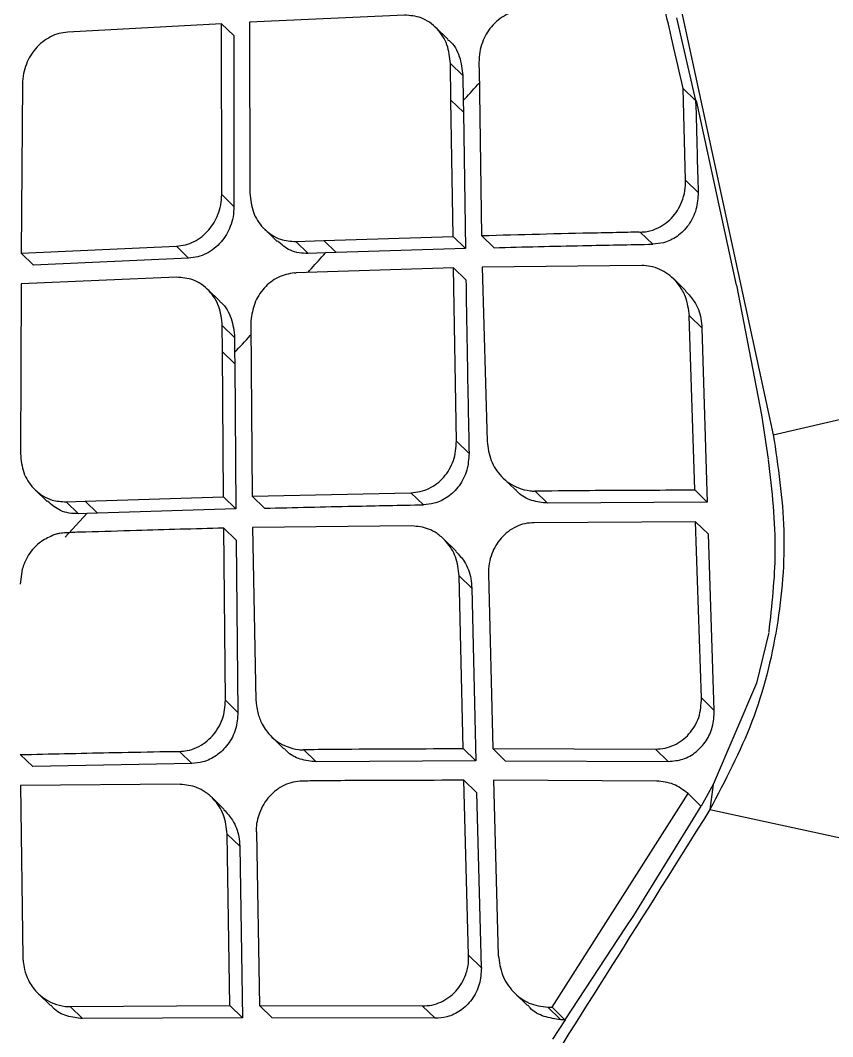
# Model space of a CAD drawing. Extents: x 400 to 501, y 484 to 634.
# Drawn here: x 490.975 to 491.811, y 518.776 to 519.821 of the extents above; entities that cross this region are included whole.
import ezdxf

# ---------------------------------------------------------------- set-up
doc = ezdxf.new("R2010")
doc.units = 0
doc.header["$MEASUREMENT"] = 0
doc.layers.add('DIM', color=3, linetype='Continuous')
doc.layers.add('GEOMETRY', color=3, linetype='Continuous', lineweight=25)

# ---------------------------------------------------------------- blocks, each defined once
blk = doc.blocks.new('2026 GRANDEE')
at = {"layer": 'GEOMETRY', "ltscale": 16}
for p, q in [((41.2028, -76.8819), (41.3248, -77.4455)), ((40.9456, -77.0139), (40.7862, -77.0212)), ((41.2254, -77.0167), (41.245, -77.1017)), ((40.7574, -77.0227), (40.5993, -77.0313)), ((40.7577, -77.1983), (40.7574, -77.0227)), ((40.7574, -77.0227), (40.77, -77.0349)), ((40.7862, -77.0212), (40.7867, -77.1971)), ((40.9902, -77.0387), (40.9775, -77.0263)), ((40.77, -77.0349), (40.7703, -77.2106)), ((40.9934, -77.1013), (40.993, -77.0637)), ((40.993, -77.0637), (41.0057, -77.0761)), ((41.0223, -77.0693), (41.0249, -77.2407)), ((41.0057, -77.0761), (41.006, -77.1018)), ((40.5528, -77.0847), (40.5515, -77.2588)), ((41.2346, -77.1836), (41.2321, -77.0892)), ((41.2321, -77.0892), (41.245, -77.1017)), ((40.9934, -77.1013), (41.0062, -77.1137)), ((40.9955, -77.2415), (40.9934, -77.1013)), ((41.006, -77.1018), (41.0062, -77.1137)), ((41.2454, -77.1016), (41.2868, -77.2915)), ((41.0062, -77.1137), (41.0082, -77.2539)), ((41.2346, -77.1836), (41.2476, -77.1962)), ((40.7577, -77.1983), (40.7703, -77.2106)), ((40.802, -77.2342), (40.8146, -77.2466)), ((41.2011, -77.2495), (41.1881, -77.237)), ((40.8339, -77.2468), (40.8627, -77.2457)), ((40.8339, -77.2468), (40.8466, -77.2591)), ((40.8627, -77.2457), (40.9955, -77.2415)), ((40.8755, -77.2581), (40.8628, -77.2457)), ((40.9955, -77.2415), (41.0082, -77.2539)), ((41.0249, -77.2407), (41.0377, -77.2531)), ((40.5515, -77.2588), (40.7111, -77.2516)), ((40.5515, -77.2588), (40.5641, -77.271)), ((40.7111, -77.2516), (40.7237, -77.2639)), ((40.8644, -77.2585), (40.8466, -77.2591)), ((40.8755, -77.2581), (40.8644, -77.2585)), ((41.0083, -77.2539), (40.8755, -77.2581)), ((40.7237, -77.2639), (40.5641, -77.271)), ((40.8325, -77.2789), (40.8342, -77.2789)), ((40.996, -77.2738), (40.8342, -77.2789)), ((40.9991, -77.4522), (40.996, -77.2738)), ((40.996, -77.2738), (41.0088, -77.2862)), ((41.1895, -77.2714), (41.0255, -77.273)), ((41.0255, -77.2731), (41.0305, -77.4522)), ((40.7112, -77.2835), (40.5514, -77.2904)), ((41.235, -77.2975), (41.2221, -77.2849)), ((40.5514, -77.2904), (40.5507, -77.4651)), ((40.7557, -77.3082), (40.743, -77.2959)), ((41.2869, -77.2917), (41.3128, -77.4251)), ((40.7876, -77.3282), (40.7875, -77.332)), ((40.7875, -77.332), (40.7889, -77.5087)), ((41.244, -77.5022), (41.2385, -77.3233)), ((41.2386, -77.3233), (41.2516, -77.3359)), ((40.7583, -77.3331), (40.771, -77.3454)), ((41.2515, -77.3359), (41.257, -77.5149)), ((40.7709, -77.3454), (40.771, -77.361)), ((40.7584, -77.3602), (40.7711, -77.3726)), ((40.7594, -77.5095), (40.7584, -77.3602)), ((40.771, -77.361), (40.7711, -77.3725)), ((40.7711, -77.3725), (40.7721, -77.5219)), ((41.3128, -77.4251), (41.3196, -77.4707)), ((40.9991, -77.4522), (41.012, -77.4647)), ((41.0467, -77.4898), (41.0596, -77.5023)), ((40.5657, -77.5021), (40.5783, -77.5143)), ((40.6173, -77.5139), (40.7594, -77.5095)), ((40.7594, -77.5095), (40.7721, -77.5219)), ((40.7889, -77.5087), (40.9522, -77.5052)), ((40.7889, -77.5087), (40.8017, -77.5211)), ((40.9522, -77.5052), (40.9651, -77.5177)), ((41.0797, -77.5033), (41.0927, -77.5159)), ((41.257, -77.5149), (41.244, -77.5022)), ((40.5976, -77.5145), (40.6173, -77.5139)), ((40.5976, -77.5145), (40.6103, -77.5268)), ((40.6173, -77.5139), (40.63, -77.5262)), ((41.257, -77.5149), (41.0927, -77.5159)), ((40.5966, -77.5509), (40.6191, -77.5265)), ((40.6191, -77.5265), (40.6103, -77.5268)), ((40.63, -77.5262), (40.6192, -77.5265)), ((40.7722, -77.5219), (40.63, -77.5262)), ((40.9533, -77.5393), (40.7892, -77.5409)), ((40.7892, -77.5409), (40.7929, -77.7187)), ((41.245, -77.5351), (41.0789, -77.536)), ((41.245, -77.5351), (41.2581, -77.5478)), ((41.2511, -77.7163), (41.245, -77.5351)), ((40.7597, -77.5416), (40.7724, -77.554)), ((40.7615, -77.7187), (40.7597, -77.5416)), ((41.2642, -77.7291), (41.2581, -77.5478)), ((40.7724, -77.554), (40.7743, -77.7312)), ((40.9986, -77.5652), (40.9857, -77.5527)), ((40.5526, -77.5838), (40.5505, -77.5991)), ((41.002, -77.5908), (41.0149, -77.6034)), ((41.006, -77.7684), (41.002, -77.5908)), ((41.0319, -77.5888), (41.0363, -77.7684)), ((41.0149, -77.6034), (41.019, -77.781)), ((41.3201, -77.6489), (41.3075, -77.7011)), ((41.3075, -77.7011), (41.2629, -77.8054)), ((40.7615, -77.7187), (40.7743, -77.7312)), ((41.2511, -77.7163), (41.2642, -77.7291)), ((40.8089, -77.7561), (40.8217, -77.7686)), ((40.7142, -77.7713), (40.727, -77.7837)), ((40.8418, -77.7695), (40.8547, -77.782)), ((41.019, -77.781), (41.006, -77.7684)), ((41.0363, -77.7684), (41.2038, -77.7689)), ((41.0363, -77.7684), (41.0493, -77.781)), ((41.2038, -77.7689), (41.2169, -77.7816)), ((40.5506, -77.7746), (40.5634, -77.7869)), ((41.019, -77.781), (40.8547, -77.782)), ((41.0493, -77.781), (41.2169, -77.7816)), ((40.727, -77.7837), (40.5634, -77.787)), ((41.0068, -77.801), (41.0198, -77.8137)), ((41.0116, -77.981), (41.0068, -77.801)), ((41.0371, -77.801), (41.0421, -77.9812)), ((41.2049, -77.8018), (41.0371, -77.801)), ((40.715, -77.8051), (40.5507, -77.8065)), ((40.5507, -77.8065), (40.5532, -77.9832)), ((41.2629, -77.8054), (41.2506, -77.8277)), ((41.2629, -77.8054), (41.2596, -77.8312)), ((40.7602, -77.831), (40.7474, -77.8185)), ((41.0198, -77.8137), (41.0246, -77.9937)), ((41.0974, -78.0345), (41.2372, -77.8147)), ((41.2504, -77.8275), (41.2372, -77.8147)), ((41.2504, -77.8276), (41.181, -77.9401)), ((41.2596, -77.8312), (42.0109, -77.9934)), ((40.7933, -77.8544), (40.7965, -78.0327)), ((40.7633, -77.8564), (40.7762, -77.8689)), ((40.7662, -78.0328), (40.7633, -77.8564)), ((40.7762, -77.8689), (40.7791, -78.0454)), ((41.181, -77.9401), (41.1726, -77.9529)), ((41.1726, -77.9529), (41.1106, -78.0473)), ((41.0116, -77.981), (41.0246, -77.9937)), ((40.5689, -78.0203), (40.5818, -78.0328)), ((41.0591, -78.02), (41.0722, -78.0328)), ((40.6018, -78.0337), (40.7662, -78.0328)), ((40.7791, -78.0453), (40.7662, -78.0328)), ((40.7965, -78.0327), (40.9639, -78.0332)), ((40.7965, -78.0327), (40.8094, -78.0453)), ((40.6018, -78.0337), (40.6146, -78.0462)), ((40.977, -78.0459), (40.9639, -78.0332)), ((41.093, -78.0345), (41.1062, -78.0472)), ((41.0974, -78.0345), (41.1105, -78.0473)), ((40.7791, -78.0454), (40.6147, -78.0462)), ((40.977, -78.0459), (40.8094, -78.0453)), ((41.1109, -78.0474), (41.0978, -78.0672))]:
    blk.add_line(p, q, dxfattribs=at)
at = {"layer": 'GEOMETRY', "ltscale": 16, "flags": 128}
for points in [[(41.0222, -77.0626), (41.0222, -77.0664), (41.0223, -77.0693)], [(41.3248, -77.4455), (41.6944, -77.36), (42.064, -77.2745)], [(41.093, -78.0345), (41.0955, -78.0345), (41.0974, -78.0345)]]:
    blk.add_lwpolyline(points, dxfattribs=at)
at = {"layer": 'GEOMETRY', "ltscale": 16}
for points, knots in [([(40.5836, -72.1034), (40.5994, -72.1044), (40.6308, -72.1063), (40.68, -72.1191), (40.7423, -72.1518), (40.8241, -72.2127), (40.9298, -72.3076), (41.0606, -72.4401), (41.2156, -72.6123), (41.3924, -72.8246), (41.588, -73.075), (41.8015, -73.3565), (42.0329, -73.6603), (42.2774, -73.9878), (42.5311, -74.339), (42.7902, -74.7142), (43.0516, -75.112), (43.2691, -75.4602), (43.4419, -75.7466), (43.5709, -75.9654), (43.6998, -76.1892), (43.8287, -76.419), (43.9574, -76.6559), (44.0875, -76.9028), (44.2133, -77.1675), (44.3099, -77.4231), (44.3697, -77.6639), (44.3954, -77.8771), (44.3913, -78.0855), (44.3611, -78.2804), (44.3121, -78.4593), (44.2313, -78.6749), (44.1092, -78.9216), (43.9445, -79.1993), (43.6585, -79.6454), (43.2369, -80.2568), (42.6553, -81.0115), (42.0393, -81.7352), (41.5994, -82.1882), (41.38, -82.4141)], [0, 0, 0, 0, 0.031039, 0.061601, 0.091778, 0.121954, 0.152218, 0.182857, 0.213954, 0.245578, 0.27773, 0.310089, 0.342593, 0.375047, 0.407501, 0.439858, 0.472034, 0.504142, 0.5201, 0.536029, 0.552136, 0.568411, 0.584894, 0.601816, 0.619559, 0.638386, 0.651468, 0.664615, 0.677315, 0.689231, 0.700376, 0.710977, 0.731034, 0.750302, 0.769653, 0.827369, 0.885239, 0.942777, 1, 1, 1, 1]), ([(41.2365, -82.2705), (41.4535, -82.0471), (41.8887, -81.5989), (42.4974, -80.8825), (43.0715, -80.1353), (43.4856, -79.5295), (43.7636, -79.0894), (43.9203, -78.8225), (44.0344, -78.5912), (44.1084, -78.3949), (44.1525, -78.2371), (44.1799, -78.0679), (44.185, -77.8877), (44.1645, -77.7014), (44.1109, -77.4723), (44.0154, -77.2126), (43.8845, -76.9282), (43.7499, -76.6564), (43.6161, -76.3923), (43.4819, -76.1363), (43.3469, -75.887), (43.1764, -75.5827), (42.9678, -75.229), (42.7207, -74.8375), (42.4727, -74.47), (42.2276, -74.1277), (41.9899, -73.8101), (41.7641, -73.517), (41.5559, -73.247), (41.3657, -73.0091), (41.1942, -72.8103), (41.0442, -72.6513), (40.9174, -72.5308), (40.8144, -72.4459), (40.7338, -72.393), (40.6717, -72.3661), (40.6219, -72.3576), (40.5904, -72.3573), (40.5745, -72.3572)], [0, 0, 0, 0, 0.058481, 0.117287, 0.176416, 0.235379, 0.255027, 0.274182, 0.293492, 0.303381, 0.313543, 0.324207, 0.335494, 0.347299, 0.359312, 0.37966, 0.399306, 0.418484, 0.437252, 0.455825, 0.474071, 0.492336, 0.524503, 0.556769, 0.589282, 0.621973, 0.654746, 0.687634, 0.720336, 0.752632, 0.784278, 0.815339, 0.845922, 0.876163, 0.906423, 0.93689, 0.968033, 1, 1, 1, 1]), ([(41.1504, -73.1518), (41.2001, -73.2123), (41.2998, -73.3337), (41.4702, -73.5657), (41.6488, -73.8287), (41.8335, -74.1213), (42.0221, -74.4393), (42.2131, -74.7805), (42.405, -75.1411), (42.5972, -75.5174), (42.7894, -75.9072), (42.9822, -76.3093), (43.1757, -76.7205), (43.3068, -76.9999), (43.3722, -77.1394)], [0, 0, 0, 0, 0.083648, 0.167746, 0.251461, 0.334457, 0.417447, 0.500935, 0.584376, 0.667337, 0.750217, 0.833366, 0.916826, 1, 1, 1, 1]), ([(43.4506, -77.1212), (43.4076, -77.0324), (43.3213, -76.8543), (43.1975, -76.5993), (43.0828, -76.3659), (42.9825, -76.1635), (42.8964, -75.9917), (42.8244, -75.8495), (42.7665, -75.7361), (42.7199, -75.6455), (42.6812, -75.5707), (42.6442, -75.4995), (42.6052, -75.425), (42.5615, -75.3421), (42.5132, -75.251), (42.455, -75.1422), (42.3838, -75.0107), (42.2966, -74.8522), (42.196, -74.6726), (42.0827, -74.4752), (41.9655, -74.277), (41.8465, -74.0817), (41.7273, -73.8926), (41.6026, -73.7017), (41.4748, -73.5148), (41.346, -73.335), (41.268, -73.2344), (41.2278, -73.1826)], [0, 0, 0, 0, 0.053787, 0.107948, 0.156204, 0.198468, 0.234753, 0.265104, 0.289565, 0.308152, 0.324183, 0.338685, 0.355195, 0.373717, 0.394258, 0.416829, 0.448081, 0.485449, 0.528945, 0.578288, 0.63339, 0.683748, 0.738282, 0.797216, 0.860825, 0.928375, 1, 1, 1, 1]), ([(40.8196, -73.3745), (40.8376, -73.4161), (40.8736, -73.4996), (40.9379, -73.6436), (41.0111, -73.8059), (41.0962, -73.9907), (41.1933, -74.199), (41.3049, -74.429), (41.4259, -74.678), (41.5687, -74.9701), (41.7317, -75.3056), (41.912, -75.682), (42.0924, -76.0666), (42.2716, -76.4574), (42.4488, -76.8522), (42.5645, -77.118), (42.6222, -77.2508)], [0, 0, 0, 0, 0.06234, 0.124818, 0.187363, 0.250453, 0.313852, 0.376637, 0.439459, 0.502671, 0.586016, 0.668823, 0.751617, 0.834542, 0.917364, 1, 1, 1, 1]), ([(40.7627, -73.4419), (40.7786, -73.4849), (40.8104, -73.5709), (40.8663, -73.7196), (40.9341, -73.8859), (41.0153, -74.0744), (41.1119, -74.2852), (41.2245, -74.5157), (41.3485, -74.7627), (41.496, -75.05), (41.6656, -75.3773), (41.8538, -75.743), (42.0426, -76.1156), (42.2296, -76.4941), (42.4138, -76.8768), (42.5324, -77.1352), (42.5917, -77.2643)], [0, 0, 0, 0, 0.062319, 0.124752, 0.187451, 0.250906, 0.314486, 0.37751, 0.44061, 0.503895, 0.587131, 0.669779, 0.75236, 0.835034, 0.917583, 1, 1, 1, 1]), ([(42.0638, -77.2746), (42.0094, -77.1276), (41.9005, -76.8333), (41.7318, -76.398), (41.5589, -75.9691), (41.3861, -75.5488), (41.2358, -75.1935), (41.1139, -74.9005), (41.0162, -74.6671), (40.929, -74.4451), (40.8384, -74.2242), (40.7605, -74.0023), (40.6853, -73.7949), (40.6462, -73.676), (40.6266, -73.6165)], [0, 0, 0, 0, 0.0993042, 0.1988023, 0.2983848, 0.3983174, 0.4984056, 0.5609173, 0.6237893, 0.6873653, 0.7502551, 0.8333895, 0.9165325, 1, 1, 1, 1]), ([(40.6269, -73.6162), (40.6291, -73.6229), (40.6418, -73.6607), (40.6656, -73.7332), (40.7, -73.8255), (40.7356, -73.9183), (40.7692, -74.0095), (40.8092, -74.1171), (40.8589, -74.2432), (40.9201, -74.3885), (40.9876, -74.5571), (41.0595, -74.7328), (41.139, -74.9243), (41.2252, -75.1307), (41.3179, -75.3515), (41.4133, -75.5788), (41.5087, -75.8099), (41.6059, -76.0486), (41.6939, -76.2667), (41.7696, -76.4576), (41.8353, -76.6254), (41.904, -76.8039), (41.9716, -76.9808), (42.0305, -77.1366), (42.0637, -77.229), (42.0781, -77.269)], [0, 0, 0, 0, 0.009738, 0.054602, 0.100033, 0.132056, 0.170263, 0.205637, 0.248795, 0.300159, 0.346151, 0.397485, 0.446642, 0.498592, 0.555879, 0.611205, 0.664279, 0.721091, 0.779345, 0.816197, 0.852883, 0.894557, 0.93795, 0.973138, 1, 1, 1, 1]), ([(43.0241, -76.2478), (43.0382, -76.2728), (43.1026, -76.3865), (43.22, -76.5969), (43.3752, -76.8791), (43.5067, -77.1521), (43.6048, -77.4116), (43.666, -77.651), (43.6918, -77.8929), (43.6777, -78.1317), (43.6269, -78.3643), (43.5469, -78.5883), (43.4459, -78.8046), (43.2668, -79.1295), (42.9931, -79.5531), (42.6295, -80.0755), (42.2433, -80.5823), (41.8377, -81.0731), (41.4148, -81.5489), (41.118, -81.8521), (40.9696, -82.0036)], [0, 0, 0, 0, 0.0136, 0.061821, 0.111581, 0.161439, 0.198532, 0.235014, 0.27015, 0.304926, 0.339461, 0.374238, 0.409, 0.443861, 0.536398, 0.629192, 0.721983, 0.814677, 0.907337, 1, 1, 1, 1]), ([(41.2321, -77.0892), (41.2285, -77.0734), (41.2221, -77.045), (41.2155, -77.0168), (41.2126, -77.0043)], [0, 0, 0, 0, 0.557826, 1, 1, 1, 1]), ([(40.993, -77.0637), (40.9922, -77.0571), (40.9907, -77.0438), (40.9815, -77.0296), (40.9716, -77.0211), (40.9606, -77.015), (40.9514, -77.0143), (40.9456, -77.0139)], [0, 0, 0, 0, 0.248306, 0.498837, 0.639343, 0.769712, 1, 1, 1, 1]), ([(41.0684, -77.009), (41.0652, -77.0093), (41.059, -77.0099), (41.0501, -77.0134), (41.0419, -77.0187), (41.0327, -77.0276), (41.0262, -77.0391), (41.0226, -77.052), (41.0223, -77.059), (41.0222, -77.0626)], [0, 0, 0, 0, 0.125511, 0.250495, 0.375621, 0.501387, 0.732588, 0.861761, 1, 1, 1, 1]), ([(40.5993, -77.0313), (40.5962, -77.0317), (40.5902, -77.0324), (40.5814, -77.036), (40.5732, -77.0413), (40.5641, -77.0501), (40.5574, -77.0615), (40.5535, -77.0741), (40.5531, -77.0811), (40.5528, -77.0847)], [0, 0, 0, 0, 0.124627, 0.249433, 0.374882, 0.501307, 0.731907, 0.861304, 1, 1, 1, 1]), ([(40.99, -77.039), (40.9905, -77.0393), (40.9963, -77.0433), (41.0032, -77.0563), (41.0049, -77.0695), (41.0057, -77.0761)], [0, 0, 0, 0, 0.0499, 0.526569, 1, 1, 1, 1]), ([(41.0061, -77.1018), (41.0109, -77.0964), (41.0164, -77.0903), (41.0219, -77.0843), (41.0225, -77.0836)], [0, 0, 0, 0, 0.8870118, 1, 1, 1, 1]), ([(41.245, -77.1017), (41.2455, -77.1194), (41.2463, -77.1509), (41.2472, -77.1824), (41.2476, -77.1962)], [0, 0, 0, 0, 0.56, 1, 1, 1, 1]), ([(41.1881, -77.237), (41.1905, -77.2369), (41.1968, -77.2366), (41.2058, -77.2333), (41.2149, -77.2278), (41.222, -77.221), (41.2278, -77.2127), (41.2322, -77.2028), (41.2346, -77.1929), (41.2346, -77.1863), (41.2346, -77.1836)], [0, 0, 0, 0, 0.091974, 0.248261, 0.37216, 0.497584, 0.620134, 0.74865, 0.901116, 1, 1, 1, 1]), ([(41.2476, -77.1962), (41.2472, -77.2021), (41.2465, -77.214), (41.2385, -77.2301), (41.2266, -77.242), (41.2134, -77.2484), (41.2048, -77.2492), (41.2011, -77.2496)], [0, 0, 0, 0, 0.222897, 0.446346, 0.65618, 0.85343, 1, 1, 1, 1]), ([(40.7111, -77.2516), (40.7142, -77.2512), (40.7204, -77.2506), (40.7294, -77.2471), (40.7376, -77.2418), (40.7467, -77.233), (40.7533, -77.2217), (40.7571, -77.2089), (40.7575, -77.2019), (40.7577, -77.1983)], [0, 0, 0, 0, 0.1265891, 0.2519898, 0.3767616, 0.5014725, 0.7316935, 0.8610938, 1, 1, 1, 1]), ([(40.7867, -77.1971), (40.7875, -77.2037), (40.7889, -77.217), (40.7982, -77.2314), (40.8085, -77.24), (40.8198, -77.2458), (40.8285, -77.2464), (40.8339, -77.2468)], [0, 0, 0, 0, 0.249164, 0.498371, 0.652255, 0.787148, 1, 1, 1, 1]), ([(40.7703, -77.2106), (40.7701, -77.2142), (40.7698, -77.2213), (40.766, -77.234), (40.7594, -77.2454), (40.7502, -77.2542), (40.742, -77.2594), (40.733, -77.2629), (40.7269, -77.2635), (40.7237, -77.2639)], [0, 0, 0, 0, 0.139127, 0.268701, 0.499152, 0.623937, 0.748629, 0.873797, 1, 1, 1, 1]), ([(41.0249, -77.2407), (41.0645, -77.2395), (41.1146, -77.2382), (41.1687, -77.2372), (41.1833, -77.2368), (41.1877, -77.237), (41.1881, -77.237)], [0, 0, 0, 0, 0.730236, 0.922652, 0.991432, 1, 1, 1, 1]), ([(40.8466, -77.2591), (40.8435, -77.259), (40.8372, -77.2588), (40.8258, -77.2555), (40.8191, -77.2498), (40.8149, -77.2462)], [0, 0, 0, 0, 0.266597, 0.532482, 1, 1, 1, 1]), ([(40.8462, -77.2785), (40.8475, -77.2771), (40.8535, -77.2705), (40.8596, -77.2638), (40.8644, -77.2585)], [0, 0, 0, 0, 0.203033, 1, 1, 1, 1]), ([(41.0377, -77.2531), (41.0682, -77.2523), (41.1225, -77.251), (41.1771, -77.25), (41.2011, -77.2495)], [0, 0, 0, 0, 0.5600002, 1, 1, 1, 1]), ([(40.8325, -77.2789), (40.8268, -77.2801), (40.8152, -77.2823), (40.8006, -77.2941), (40.7904, -77.31), (40.7886, -77.3222), (40.7876, -77.3282)], [0, 0, 0, 0, 0.2506371, 0.5012604, 0.7504914, 1, 1, 1, 1]), ([(41.2386, -77.3233), (41.2377, -77.3165), (41.2362, -77.3052), (41.2295, -77.2935), (41.2212, -77.2833), (41.2112, -77.2761), (41.199, -77.2719), (41.1926, -77.2716), (41.1895, -77.2714)], [0, 0, 0, 0, 0.250285, 0.417589, 0.5027, 0.75293, 0.880884, 1, 1, 1, 1]), ([(40.7583, -77.3331), (40.7575, -77.3265), (40.7561, -77.3132), (40.747, -77.2991), (40.7371, -77.2906), (40.7261, -77.2846), (40.717, -77.2839), (40.7112, -77.2835)], [0, 0, 0, 0, 0.248173, 0.498563, 0.639651, 0.770277, 1, 1, 1, 1]), ([(41.0088, -77.2862), (41.0093, -77.3195), (41.0103, -77.379), (41.0115, -77.4385), (41.012, -77.4647)], [0, 0, 0, 0, 0.56, 1, 1, 1, 1]), ([(41.2346, -77.2978), (41.2378, -77.3012), (41.2453, -77.309), (41.2504, -77.3229), (41.2512, -77.3326), (41.2515, -77.3359)], [0, 0, 0, 0, 0.329809, 0.769194, 1, 1, 1, 1]), ([(40.7556, -77.3084), (40.7561, -77.3088), (40.7615, -77.3132), (40.7686, -77.3256), (40.7702, -77.3388), (40.771, -77.3454)], [0, 0, 0, 0, 0.050266, 0.52899, 1, 1, 1, 1]), ([(40.7584, -77.3602), (40.7584, -77.3551), (40.7583, -77.3461), (40.7583, -77.337), (40.7583, -77.3331)], [0, 0, 0, 0, 0.56, 1, 1, 1, 1]), ([(40.771, -77.361), (40.7764, -77.3551), (40.7819, -77.3491), (40.7874, -77.343), (40.7876, -77.3429)], [0, 0, 0, 0, 0.968483, 1, 1, 1, 1]), ([(41.3248, -77.4455), (41.3297, -77.4782), (41.3394, -77.5435), (41.3311, -77.6438), (41.3067, -77.742), (41.2753, -77.8014), (41.2596, -77.8312)], [0, 0, 0, 0, 0.250021, 0.500031, 0.750026, 1, 1, 1, 1]), ([(40.9522, -77.5052), (40.9554, -77.5049), (40.9618, -77.5044), (40.9709, -77.501), (40.9791, -77.496), (40.9863, -77.4893), (40.992, -77.4812), (40.9978, -77.469), (40.9986, -77.4589), (40.9991, -77.4522)], [0, 0, 0, 0, 0.12722, 0.252195, 0.375632, 0.498266, 0.620205, 0.747606, 1, 1, 1, 1]), ([(41.0305, -77.4522), (41.0315, -77.459), (41.0334, -77.4725), (41.0428, -77.4866), (41.0531, -77.4955), (41.063, -77.5008), (41.072, -77.503), (41.0781, -77.5036), (41.0796, -77.5034), (41.0797, -77.5033)], [0, 0, 0, 0, 0.250544, 0.501012, 0.632842, 0.77677, 0.933594, 0.991621, 1, 1, 1, 1]), ([(40.5507, -77.4651), (40.5514, -77.4718), (40.5528, -77.485), (40.5622, -77.4996), (40.573, -77.5084), (40.5844, -77.5138), (40.5928, -77.5143), (40.5976, -77.5145)], [0, 0, 0, 0, 0.249258, 0.498109, 0.667591, 0.807707, 1, 1, 1, 1]), ([(41.012, -77.4647), (41.0116, -77.4706), (41.0108, -77.4823), (41.0027, -77.4983), (40.9908, -77.5101), (40.9775, -77.5165), (40.9688, -77.5173), (40.9651, -77.5177)], [0, 0, 0, 0, 0.221499, 0.443506, 0.653056, 0.851267, 1, 1, 1, 1]), ([(41.3197, -77.4713), (41.3233, -77.5031), (41.3299, -77.5618), (41.3232, -77.6211), (41.3202, -77.6484)], [0, 0, 0, 0, 0.540341, 1, 1, 1, 1]), ([(41.0927, -77.5159), (41.0872, -77.5153), (41.0764, -77.5141), (41.065, -77.5083), (41.0608, -77.503), (41.06, -77.502)], [0, 0, 0, 0, 0.44833, 0.895652, 1, 1, 1, 1]), ([(41.0797, -77.5033), (41.0798, -77.5033), (41.0798, -77.5033), (41.0799, -77.5033), (41.0803, -77.5033), (41.0818, -77.5033), (41.0875, -77.5032), (41.11, -77.5029), (41.1632, -77.5026), (41.2122, -77.5024), (41.244, -77.5022)], [0, 0, 0, 0, 0.000271, 0.000736, 0.002261, 0.007704, 0.028188, 0.107569, 0.420012, 1, 1, 1, 1]), ([(40.6103, -77.5268), (40.6071, -77.5267), (40.6008, -77.5265), (40.5895, -77.5232), (40.5828, -77.5176), (40.5785, -77.514)], [0, 0, 0, 0, 0.265839, 0.530916, 1, 1, 1, 1]), ([(40.8017, -77.5211), (40.8321, -77.5204), (40.8865, -77.5191), (40.9411, -77.5181), (40.9651, -77.5176)], [0, 0, 0, 0, 0.56, 1, 1, 1, 1]), ([(41.002, -77.5908), (41.0011, -77.5841), (40.9995, -77.5712), (40.9923, -77.5598), (40.9855, -77.5522), (40.9796, -77.5472), (40.9683, -77.5409), (40.9591, -77.5399), (40.9533, -77.5393)], [0, 0, 0, 0, 0.250403, 0.476416, 0.502103, 0.644874, 0.775459, 1, 1, 1, 1]), ([(41.0789, -77.536), (41.0757, -77.5362), (41.0694, -77.5366), (41.0603, -77.5399), (41.0519, -77.545), (41.0426, -77.5537), (41.0359, -77.5652), (41.0323, -77.5781), (41.032, -77.5852), (41.0319, -77.5888)], [0, 0, 0, 0, 0.126578, 0.25122, 0.374704, 0.497905, 0.732718, 0.862235, 1, 1, 1, 1]), ([(40.5852, -77.5486), (40.5808, -77.5506), (40.5734, -77.554), (40.5626, -77.5635), (40.5571, -77.5718), (40.554, -77.5796), (40.5533, -77.5818), (40.5526, -77.5838)], [0, 0, 0, 0, 0.299705, 0.501096, 0.859606, 0.872421, 1, 1, 1, 1]), ([(40.5976, -77.5464), (40.5955, -77.5466), (40.5921, -77.5468), (40.588, -77.5477), (40.586, -77.5484), (40.5852, -77.5486)], [0, 0, 0, 0, 0.5010568, 0.8164938, 1, 1, 1, 1]), ([(40.7597, -77.5416), (40.7298, -77.5424), (40.6825, -77.5437), (40.6293, -77.5454), (40.6051, -77.546), (40.5983, -77.5464), (40.5976, -77.5464)], [0, 0, 0, 0, 0.552912, 0.873663, 0.986638, 1, 1, 1, 1]), ([(40.9983, -77.5655), (41.0015, -77.5689), (41.0088, -77.5767), (41.0139, -77.5905), (41.0146, -77.6001), (41.0149, -77.6034)], [0, 0, 0, 0, 0.334037, 0.772294, 1, 1, 1, 1]), ([(40.7142, -77.7713), (40.7169, -77.7711), (40.7229, -77.7708), (40.732, -77.7677), (40.7408, -77.7625), (40.7484, -77.7555), (40.7544, -77.7473), (40.7603, -77.7351), (40.761, -77.7253), (40.7615, -77.7187)], [0, 0, 0, 0, 0.105825, 0.238451, 0.373402, 0.498491, 0.62771, 0.754207, 1, 1, 1, 1]), ([(40.7929, -77.7187), (40.7929, -77.7191), (40.793, -77.7202), (40.7933, -77.724), (40.7945, -77.7315), (40.7984, -77.743), (40.8058, -77.7537), (40.8152, -77.7618), (40.8251, -77.767), (40.834, -77.7692), (40.8401, -77.7698), (40.8416, -77.7696), (40.8418, -77.7695)], [0, 0, 0, 0, 0.014204, 0.042302, 0.140117, 0.293294, 0.501589, 0.633648, 0.776943, 0.933487, 0.991591, 1, 1, 1, 1]), ([(41.2038, -77.7689), (41.207, -77.7687), (41.2135, -77.7683), (41.2228, -77.7651), (41.2312, -77.7602), (41.2384, -77.7536), (41.2442, -77.7456), (41.25, -77.7333), (41.2506, -77.7231), (41.2511, -77.7163)], [0, 0, 0, 0, 0.128389, 0.253458, 0.376092, 0.497224, 0.619389, 0.746433, 1, 1, 1, 1]), ([(36.6905, -86.4596), (36.8381, -86.4165), (37.1307, -86.3312), (37.5611, -86.1898), (37.9886, -86.0371), (38.4208, -85.8678), (38.8567, -85.6806), (39.2868, -85.4779), (39.735, -85.2466), (40.1984, -84.9824), (40.6732, -84.681), (41.12, -84.3656), (41.5399, -84.0372), (41.9344, -83.6966), (42.3107, -83.3382), (42.669, -82.9614), (43.0096, -82.5663), (43.3373, -82.1464), (43.6515, -81.7006), (43.9514, -81.2277), (44.2143, -80.7659), (44.4449, -80.319), (44.6472, -79.8897), (44.8341, -79.4545), (45.0032, -79.0227), (45.156, -78.5954), (45.2974, -78.165), (45.3827, -77.8724), (45.4258, -77.7247)], [0, 0, 0, 0, 0.035525, 0.070388, 0.104613, 0.140366, 0.177593, 0.214175, 0.250155, 0.29407, 0.337324, 0.380018, 0.420328, 0.460404, 0.500344, 0.540322, 0.580441, 0.620795, 0.663303, 0.706365, 0.750082, 0.785996, 0.822507, 0.859661, 0.895376, 0.929604, 0.96447, 1, 1, 1, 1]), ([(41.2169, -77.7816), (41.222, -77.7812), (41.2321, -77.7803), (41.2459, -77.7724), (41.2564, -77.7608), (41.2633, -77.7458), (41.2639, -77.7349), (41.2642, -77.7291)], [0, 0, 0, 0, 0.197973, 0.396271, 0.588507, 0.782417, 1, 1, 1, 1]), ([(40.7743, -77.7312), (40.7739, -77.737), (40.773, -77.7486), (40.7649, -77.7644), (40.7529, -77.7761), (40.7396, -77.7826), (40.7308, -77.7834), (40.727, -77.7837)], [0, 0, 0, 0, 0.220115, 0.440704, 0.649802, 0.848685, 1, 1, 1, 1]), ([(40.5506, -77.7746), (40.581, -77.7739), (40.6287, -77.7728), (40.6826, -77.7718), (40.7067, -77.7713), (40.7135, -77.7713), (40.7142, -77.7713)], [0, 0, 0, 0, 0.557831, 0.876294, 0.987328, 1, 1, 1, 1]), ([(40.8547, -77.782), (40.8492, -77.7814), (40.8383, -77.7802), (40.8271, -77.7744), (40.8229, -77.7692), (40.8221, -77.7682)], [0, 0, 0, 0, 0.450027, 0.899101, 1, 1, 1, 1]), ([(40.8418, -77.7695), (40.8419, -77.7695), (40.8422, -77.7695), (40.8432, -77.7694), (40.8467, -77.7693), (40.8605, -77.7691), (40.9141, -77.7687), (40.9653, -77.7685), (41.006, -77.7684)], [0, 0, 0, 0, 0.001879, 0.005631, 0.018805, 0.067901, 0.257155, 1, 1, 1, 1]), ([(40.8408, -77.8019), (40.8376, -77.8021), (40.8313, -77.8026), (40.8221, -77.8058), (40.8137, -77.8108), (40.8065, -77.8175), (40.8005, -77.8255), (40.7953, -77.837), (40.7928, -77.847), (40.7933, -77.8536), (40.7933, -77.8544)], [0, 0, 0, 0, 0.125761, 0.25022, 0.374129, 0.497854, 0.620787, 0.74865, 0.972785, 1, 1, 1, 1]), ([(41.0068, -77.801), (40.966, -77.8011), (40.9146, -77.8013), (40.8603, -77.8015), (40.846, -77.8018), (40.842, -77.8018), (40.8409, -77.8019), (40.8408, -77.8019)], [0, 0, 0, 0, 0.736944, 0.927679, 0.978623, 0.997415, 1, 1, 1, 1]), ([(41.2372, -77.8147), (41.2324, -77.8111), (41.2228, -77.8038), (41.2108, -77.8024), (41.2049, -77.8018)], [0, 0, 0, 0, 0.504799, 1, 1, 1, 1]), ([(40.7633, -77.8564), (40.7625, -77.8496), (40.7609, -77.8362), (40.7514, -77.8217), (40.7412, -77.813), (40.73, -77.8068), (40.7208, -77.8058), (40.715, -77.8052)], [0, 0, 0, 0, 0.250281, 0.501652, 0.645036, 0.775916, 1, 1, 1, 1]), ([(41.2596, -77.8312), (41.1255, -78.0452), (40.8572, -78.4732), (40.4045, -79.0816), (39.9167, -79.6617), (39.3905, -80.2076), (38.828, -80.7163), (38.2326, -81.1858), (37.6101, -81.6194), (37.1739, -81.8747), (36.9558, -82.0023)], [0, 0, 0, 0, 0.125001, 0.250001, 0.375003, 0.499997, 0.624991, 0.749994, 0.874996, 1, 1, 1, 1]), ([(40.7599, -77.8313), (40.7631, -77.8347), (40.7704, -77.8425), (40.7753, -77.8562), (40.776, -77.8657), (40.7762, -77.8689)], [0, 0, 0, 0, 0.338353, 0.776133, 1, 1, 1, 1]), ([(40.5532, -77.9832), (40.5533, -77.9847), (40.5535, -77.9889), (40.555, -77.9969), (40.559, -78.008), (40.5661, -78.0182), (40.5753, -78.026), (40.5852, -78.0313), (40.5941, -78.0334), (40.6001, -78.034), (40.6016, -78.0338), (40.6018, -78.0337)], [0, 0, 0, 0, 0.054744, 0.156652, 0.305613, 0.501456, 0.634036, 0.776815, 0.933335, 0.991564, 1, 1, 1, 1]), ([(40.9639, -78.0332), (40.9672, -78.033), (40.9737, -78.0327), (40.983, -78.0295), (40.9914, -78.0246), (40.9987, -78.0181), (41.0046, -78.01), (41.0092, -78), (41.0117, -77.9901), (41.0116, -77.9834), (41.0116, -77.981)], [0, 0, 0, 0, 0.128535, 0.253658, 0.376194, 0.497019, 0.619963, 0.747764, 0.910478, 1, 1, 1, 1]), ([(41.0421, -77.9812), (41.0431, -77.9881), (41.045, -78.002), (41.0567, -78.0192), (41.0731, -78.0317), (41.0864, -78.0336), (41.093, -78.0345)], [0, 0, 0, 0, 0.250512, 0.502913, 0.753921, 1, 1, 1, 1]), ([(42.0109, -77.9934), (41.892, -78.1931), (41.6544, -78.5923), (41.2583, -79.1661), (40.835, -79.7182), (40.3828, -80.2445), (39.9009, -80.7405), (39.3899, -81.2062), (38.8503, -81.6421), (38.2851, -82.0479), (37.6993, -82.4266), (37.2931, -82.6524), (37.0899, -82.7654)], [0, 0, 0, 0, 0.100345, 0.20059, 0.300906, 0.400755, 0.500092, 0.599382, 0.699069, 0.799349, 0.899659, 1, 1, 1, 1]), ([(41.0247, -77.9937), (41.0243, -77.9995), (41.0236, -78.0111), (41.0157, -78.0269), (41.0038, -78.0385), (40.9902, -78.045), (40.9811, -78.0456), (40.977, -78.0459)], [0, 0, 0, 0, 0.219013, 0.438627, 0.64402, 0.83794, 1, 1, 1, 1]), ([(42.0254, -78.0022), (42.0172, -78.0162), (41.9955, -78.0528), (41.9562, -78.1196), (41.9104, -78.1971), (41.8652, -78.273), (41.826, -78.3375), (41.7883, -78.3984), (41.7498, -78.4596), (41.6794, -78.5702), (41.5772, -78.7267), (41.4062, -78.979), (41.1915, -79.2784), (40.9126, -79.6412), (40.6049, -80.013), (40.265, -80.3893), (39.8786, -80.7807), (39.4372, -81.1846), (38.9362, -81.5948), (38.4704, -81.9369), (38.0506, -82.2192), (37.7797, -82.389), (37.6011, -82.4962), (37.5174, -82.5455), (37.4331, -82.5944), (37.351, -82.6413), (37.2664, -82.6888), (37.1829, -82.7343), (37.1248, -82.7659), (37.098, -82.7805)], [0, 0, 0, 0, 0.007015, 0.018363, 0.033423, 0.04585, 0.056436, 0.065972, 0.076735, 0.087613, 0.12255, 0.157338, 0.219068, 0.281467, 0.354683, 0.427219, 0.500115, 0.591822, 0.685047, 0.779146, 0.840884, 0.903128, 0.916964, 0.930722, 0.945004, 0.958992, 0.971501, 0.986828, 1, 1, 1, 1]), ([(40.6147, -78.0462), (40.6092, -78.0456), (40.5983, -78.0444), (40.587, -78.0386), (40.5829, -78.0334), (40.5821, -78.0325)], [0, 0, 0, 0, 0.451898, 0.902891, 1, 1, 1, 1]), ([(41.1062, -78.0473), (41.1005, -78.0465), (41.0892, -78.0449), (41.0776, -78.0388), (41.0733, -78.0334), (41.0726, -78.0325)], [0, 0, 0, 0, 0.454195, 0.907199, 1, 1, 1, 1]), ([(41.1105, -78.0473), (41.1097, -78.0473), (41.1083, -78.0473), (41.1068, -78.0473), (41.1062, -78.0473)], [0, 0, 0, 0, 0.559989, 1, 1, 1, 1])]:
    blk.add_open_spline(points, degree=3, knots=knots, dxfattribs=at)

msp = doc.modelspace()

# ---------------------------------------------------------------- block references
at = {"layer": 'DIM'}
msp.add_blockref('2026 GRANDEE', (450.4248, 596.8403), dxfattribs=at)

doc.saveas('drawing.dxf')
